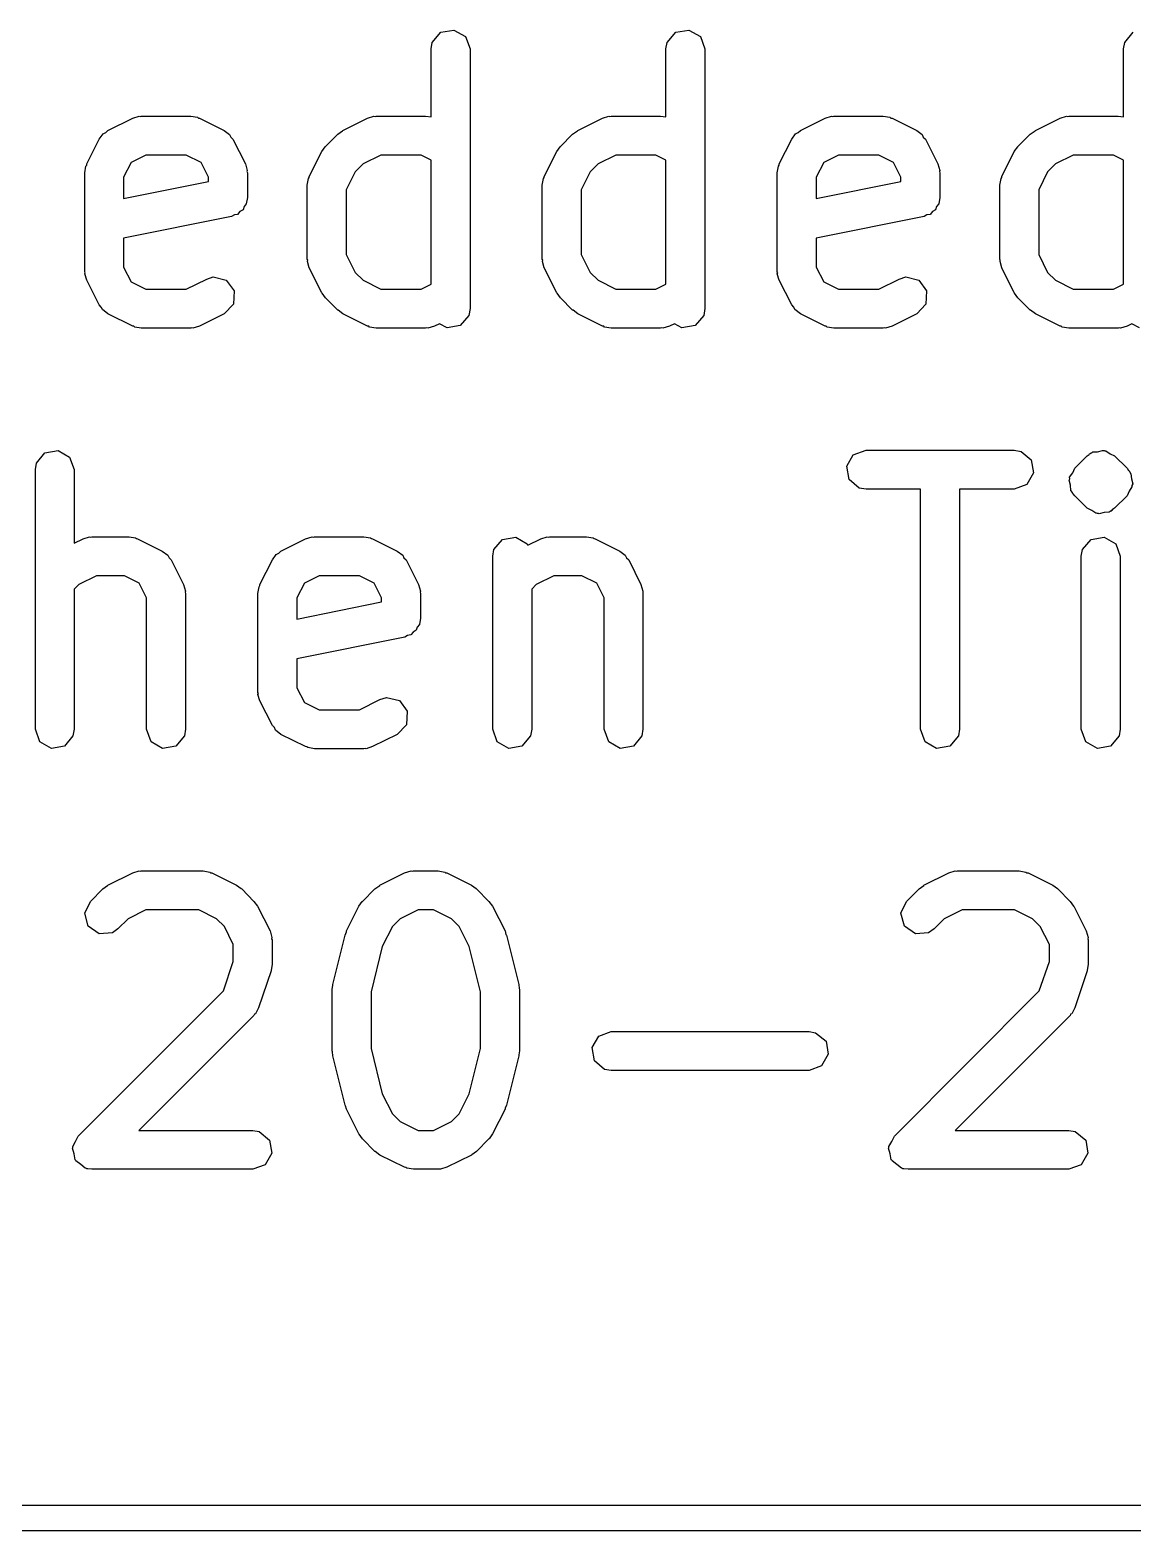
# Model space of a CAD drawing. Extents: x 96 to 198, y -147 to -47.
# Drawn here: x 178.65 to 182.89, y -146.75 to -140.97 of the extents above; entities that cross this region are included whole.
import ezdxf

# ---------------------------------------------------------------- set-up
doc = ezdxf.new("R2010")
doc.units = 0
doc.layers.add('BLACK', color=7, linetype='CONTINUOUS')

msp = doc.modelspace()

# ---------------------------------------------------------------- linework, layer by layer
at = {"layer": 'BLACK', "linetype": 'CONTINUOUS'}
for p, q in [((180.196, -141.017), (180.229, -140.977)), ((180.229, -140.977), (180.28, -140.969)), ((180.28, -140.969), (180.324, -140.994)), ((180.324, -140.994), (180.342, -141.042)), ((181.101, -141.017), (181.134, -140.977)), ((181.134, -140.977), (181.184, -140.969)), ((181.184, -140.969), (181.229, -140.994)), ((181.229, -140.994), (181.246, -141.042)), ((182.863, -141.017), (182.896, -140.977)), ((180.192, -141.042), (180.196, -141.017)), ((180.192, -141.304), (180.192, -141.042)), ((180.342, -141.042), (180.342, -142.042)), ((181.096, -141.042), (181.101, -141.017)), ((181.096, -141.304), (181.096, -141.042)), ((181.246, -141.042), (181.246, -142.042)), ((182.858, -141.042), (182.863, -141.017)), ((182.858, -141.304), (182.858, -141.042)), ((178.947, -141.356), (179.043, -141.309)), ((179.043, -141.309), (179.068, -141.301)), ((179.068, -141.301), (179.072, -141.302)), ((179.072, -141.302), (179.076, -141.301)), ((179.076, -141.301), (179.267, -141.301)), ((179.267, -141.301), (179.292, -141.305)), ((179.292, -141.305), (179.296, -141.308)), ((179.296, -141.308), (179.3, -141.309)), ((179.3, -141.309), (179.395, -141.356)), ((179.852, -141.356), (179.947, -141.309)), ((179.947, -141.309), (179.972, -141.301)), ((179.972, -141.301), (179.977, -141.302)), ((179.977, -141.302), (179.981, -141.301)), ((179.981, -141.301), (180.171, -141.301)), ((180.171, -141.301), (180.192, -141.304)), ((180.757, -141.356), (180.852, -141.309)), ((180.852, -141.309), (180.877, -141.301)), ((180.877, -141.301), (180.881, -141.302)), ((180.881, -141.302), (180.886, -141.301)), ((180.886, -141.301), (181.076, -141.301)), ((181.076, -141.301), (181.096, -141.304)), ((181.614, -141.356), (181.709, -141.309)), ((181.709, -141.309), (181.734, -141.301)), ((181.734, -141.301), (181.739, -141.302)), ((181.739, -141.302), (181.743, -141.301)), ((181.743, -141.301), (181.933, -141.301)), ((181.933, -141.301), (181.959, -141.305)), ((181.959, -141.305), (181.962, -141.308)), ((181.962, -141.308), (181.967, -141.309)), ((181.967, -141.309), (182.062, -141.356)), ((182.519, -141.356), (182.614, -141.309)), ((182.614, -141.309), (182.639, -141.301)), ((182.639, -141.301), (182.643, -141.302)), ((182.643, -141.302), (182.648, -141.301)), ((182.648, -141.301), (182.838, -141.301)), ((182.838, -141.301), (182.858, -141.304)), ((178.866, -141.485), (178.914, -141.39)), ((178.914, -141.39), (178.929, -141.369)), ((178.929, -141.369), (178.94, -141.364)), ((178.94, -141.364), (178.947, -141.356)), ((179.395, -141.356), (179.416, -141.372)), ((179.416, -141.372), (179.421, -141.382)), ((179.421, -141.382), (179.429, -141.39)), ((179.429, -141.39), (179.477, -141.485)), ((179.785, -141.418), (179.833, -141.37)), ((179.833, -141.37), (179.851, -141.357)), ((179.851, -141.357), (179.852, -141.356)), ((180.69, -141.418), (180.737, -141.37)), ((180.737, -141.37), (180.756, -141.357)), ((180.756, -141.357), (180.757, -141.356)), ((181.533, -141.485), (181.581, -141.39)), ((181.581, -141.39), (181.596, -141.369)), ((181.596, -141.369), (181.606, -141.364)), ((181.606, -141.364), (181.614, -141.356)), ((182.062, -141.356), (182.083, -141.372)), ((182.083, -141.372), (182.087, -141.382)), ((182.087, -141.382), (182.096, -141.39)), ((182.096, -141.39), (182.143, -141.485)), ((182.452, -141.418), (182.499, -141.37)), ((182.499, -141.37), (182.518, -141.357)), ((182.518, -141.357), (182.519, -141.356)), ((179.094, -141.451), (179.037, -141.479)), ((179.249, -141.451), (179.094, -141.451)), ((179.306, -141.479), (179.249, -141.451)), ((179.723, -141.533), (179.771, -141.437)), ((179.771, -141.437), (179.784, -141.419)), ((179.784, -141.419), (179.785, -141.418)), ((179.999, -141.451), (179.93, -141.485)), ((180.154, -141.451), (179.999, -141.451)), ((180.192, -141.47), (180.154, -141.451)), ((180.628, -141.533), (180.676, -141.437)), ((180.676, -141.437), (180.689, -141.419)), ((180.689, -141.419), (180.69, -141.418)), ((180.903, -141.451), (180.835, -141.485)), ((181.058, -141.451), (180.903, -141.451)), ((181.096, -141.47), (181.058, -141.451)), ((181.761, -141.451), (181.704, -141.479)), ((181.916, -141.451), (181.761, -141.451)), ((181.973, -141.479), (181.916, -141.451)), ((182.39, -141.533), (182.438, -141.437)), ((182.438, -141.437), (182.451, -141.419)), ((182.451, -141.419), (182.452, -141.418)), ((182.665, -141.451), (182.597, -141.485)), ((182.82, -141.451), (182.665, -141.451)), ((182.858, -141.47), (182.82, -141.451)), ((178.858, -141.519), (178.863, -141.493)), ((178.863, -141.493), (178.866, -141.489)), ((178.866, -141.489), (178.866, -141.485)), ((179.037, -141.479), (179.008, -141.536)), ((179.335, -141.536), (179.306, -141.479)), ((179.477, -141.485), (179.484, -141.51)), ((179.484, -141.51), (179.483, -141.514)), ((179.483, -141.514), (179.485, -141.519)), ((179.9, -141.515), (179.865, -141.584)), ((179.93, -141.485), (179.9, -141.515)), ((180.192, -141.948), (180.192, -141.47)), ((180.804, -141.515), (180.77, -141.584)), ((180.835, -141.485), (180.804, -141.515)), ((181.096, -141.948), (181.096, -141.47)), ((181.525, -141.519), (181.53, -141.493)), ((181.53, -141.493), (181.532, -141.489)), ((181.532, -141.489), (181.533, -141.485)), ((181.704, -141.479), (181.675, -141.536)), ((182.001, -141.536), (181.973, -141.479)), ((182.143, -141.485), (182.151, -141.51)), ((182.151, -141.51), (182.15, -141.514)), ((182.15, -141.514), (182.151, -141.519)), ((182.566, -141.515), (182.532, -141.584)), ((182.597, -141.485), (182.566, -141.515)), ((182.858, -141.948), (182.858, -141.47)), ((178.858, -141.9), (178.858, -141.519)), ((179.008, -141.536), (179.008, -141.618)), ((179.008, -141.618), (179.335, -141.552)), ((179.335, -141.552), (179.335, -141.536)), ((179.485, -141.519), (179.485, -141.614)), ((179.715, -141.566), (179.72, -141.541)), ((179.715, -141.852), (179.715, -141.566)), ((179.72, -141.541), (179.723, -141.537)), ((179.723, -141.537), (179.723, -141.533)), ((180.62, -141.566), (180.625, -141.541)), ((180.62, -141.852), (180.62, -141.566)), ((180.625, -141.541), (180.628, -141.537)), ((180.628, -141.537), (180.628, -141.533)), ((181.525, -141.9), (181.525, -141.519)), ((181.675, -141.536), (181.675, -141.618)), ((181.675, -141.618), (182.001, -141.552)), ((182.001, -141.552), (182.001, -141.536)), ((182.151, -141.519), (182.151, -141.614)), ((182.382, -141.566), (182.387, -141.541)), ((182.382, -141.852), (182.382, -141.566)), ((182.387, -141.541), (182.39, -141.537)), ((182.39, -141.537), (182.39, -141.533)), ((179.485, -141.614), (179.48, -141.639)), ((179.865, -141.584), (179.865, -141.834)), ((180.77, -141.584), (180.77, -141.834)), ((182.151, -141.614), (182.147, -141.639)), ((182.532, -141.584), (182.532, -141.834)), ((179.424, -141.687), (179.008, -141.771)), ((179.435, -141.681), (179.424, -141.687)), ((179.447, -141.679), (179.435, -141.681)), ((179.456, -141.668), (179.447, -141.679)), ((179.468, -141.661), (179.456, -141.668)), ((179.472, -141.649), (179.468, -141.661)), ((179.48, -141.639), (179.472, -141.649)), ((182.091, -141.687), (181.675, -141.771)), ((182.101, -141.681), (182.091, -141.687)), ((182.114, -141.679), (182.101, -141.681)), ((182.123, -141.668), (182.114, -141.679)), ((182.135, -141.661), (182.123, -141.668)), ((182.139, -141.649), (182.135, -141.661)), ((182.147, -141.639), (182.139, -141.649)), ((179.008, -141.771), (179.008, -141.882)), ((181.675, -141.771), (181.675, -141.882)), ((179.717, -141.856), (179.715, -141.852)), ((179.716, -141.86), (179.717, -141.856)), ((179.723, -141.885), (179.716, -141.86)), ((179.865, -141.834), (179.9, -141.903)), ((180.622, -141.856), (180.62, -141.852)), ((180.621, -141.86), (180.622, -141.856)), ((180.628, -141.885), (180.621, -141.86)), ((180.77, -141.834), (180.804, -141.903)), ((182.384, -141.856), (182.382, -141.852)), ((182.383, -141.86), (182.384, -141.856)), ((182.39, -141.885), (182.383, -141.86)), ((182.532, -141.834), (182.566, -141.903)), ((178.86, -141.904), (178.858, -141.9)), ((178.859, -141.908), (178.86, -141.904)), ((178.866, -141.933), (178.859, -141.908)), ((179.008, -141.882), (179.037, -141.939)), ((179.328, -141.928), (179.353, -141.92)), ((179.353, -141.92), (179.403, -141.932)), ((179.771, -141.981), (179.723, -141.885)), ((179.9, -141.903), (179.93, -141.933)), ((180.676, -141.981), (180.628, -141.885)), ((180.804, -141.903), (180.835, -141.933)), ((181.527, -141.904), (181.525, -141.9)), ((181.525, -141.908), (181.527, -141.904)), ((181.533, -141.933), (181.525, -141.908)), ((181.675, -141.882), (181.704, -141.939)), ((181.995, -141.928), (182.02, -141.92)), ((182.02, -141.92), (182.07, -141.932)), ((182.438, -141.981), (182.39, -141.885)), ((182.566, -141.903), (182.597, -141.933)), ((178.914, -142.028), (178.866, -141.933)), ((179.037, -141.939), (179.094, -141.967)), ((179.094, -141.967), (179.249, -141.967)), ((179.249, -141.967), (179.328, -141.928)), ((179.403, -141.932), (179.434, -141.973)), ((179.434, -141.973), (179.431, -142.025)), ((179.772, -141.982), (179.771, -141.981)), ((179.93, -141.933), (179.999, -141.967)), ((179.999, -141.967), (180.154, -141.967)), ((180.154, -141.967), (180.192, -141.948)), ((180.677, -141.982), (180.676, -141.981)), ((180.835, -141.933), (180.903, -141.967)), ((180.903, -141.967), (181.058, -141.967)), ((181.058, -141.967), (181.096, -141.948)), ((181.581, -142.028), (181.533, -141.933)), ((181.704, -141.939), (181.761, -141.967)), ((181.761, -141.967), (181.916, -141.967)), ((181.916, -141.967), (181.995, -141.928)), ((182.07, -141.932), (182.1, -141.973)), ((182.1, -141.973), (182.097, -142.025)), ((182.439, -141.982), (182.438, -141.981)), ((182.597, -141.933), (182.665, -141.967)), ((182.665, -141.967), (182.82, -141.967)), ((182.82, -141.967), (182.858, -141.948)), ((178.922, -142.036), (178.914, -142.028)), ((178.926, -142.046), (178.922, -142.036)), ((179.431, -142.025), (179.395, -142.062)), ((179.785, -142), (179.772, -141.982)), ((179.833, -142.048), (179.785, -142)), ((180.69, -142), (180.677, -141.982)), ((180.737, -142.048), (180.69, -142)), ((181.589, -142.036), (181.581, -142.028)), ((181.593, -142.046), (181.589, -142.036)), ((182.097, -142.025), (182.062, -142.062)), ((182.452, -142), (182.439, -141.982)), ((182.499, -142.048), (182.452, -142)), ((178.947, -142.062), (178.926, -142.046)), ((179.043, -142.109), (178.947, -142.062)), ((179.395, -142.062), (179.3, -142.109)), ((179.834, -142.048), (179.833, -142.048)), ((179.852, -142.062), (179.834, -142.048)), ((179.947, -142.109), (179.852, -142.062)), ((180.337, -142.068), (180.304, -142.107)), ((180.342, -142.042), (180.337, -142.068)), ((180.739, -142.048), (180.737, -142.048)), ((180.757, -142.062), (180.739, -142.048)), ((180.852, -142.109), (180.757, -142.062)), ((181.242, -142.068), (181.209, -142.107)), ((181.246, -142.042), (181.242, -142.068)), ((181.614, -142.062), (181.593, -142.046)), ((181.709, -142.109), (181.614, -142.062)), ((182.062, -142.062), (181.967, -142.109)), ((182.501, -142.048), (182.499, -142.048)), ((182.519, -142.062), (182.501, -142.048)), ((182.614, -142.109), (182.519, -142.062)), ((179.047, -142.11), (179.043, -142.109)), ((179.051, -142.113), (179.047, -142.11)), ((179.076, -142.117), (179.051, -142.113)), ((179.267, -142.117), (179.076, -142.117)), ((179.271, -142.116), (179.267, -142.117)), ((179.275, -142.117), (179.271, -142.116)), ((179.3, -142.109), (179.275, -142.117)), ((179.952, -142.11), (179.947, -142.109)), ((179.955, -142.113), (179.952, -142.11)), ((179.981, -142.117), (179.955, -142.113)), ((180.171, -142.117), (179.981, -142.117)), ((180.176, -142.116), (180.171, -142.117)), ((180.18, -142.117), (180.176, -142.116)), ((180.205, -142.109), (180.18, -142.117)), ((180.225, -142.1), (180.205, -142.109)), ((180.254, -142.116), (180.225, -142.1)), ((180.304, -142.107), (180.254, -142.116)), ((180.857, -142.11), (180.852, -142.109)), ((180.86, -142.113), (180.857, -142.11)), ((180.886, -142.117), (180.86, -142.113)), ((181.076, -142.117), (180.886, -142.117)), ((181.08, -142.116), (181.076, -142.117)), ((181.085, -142.117), (181.08, -142.116)), ((181.11, -142.109), (181.085, -142.117)), ((181.13, -142.1), (181.11, -142.109)), ((181.158, -142.116), (181.13, -142.1)), ((181.209, -142.107), (181.158, -142.116)), ((181.714, -142.11), (181.709, -142.109)), ((181.717, -142.113), (181.714, -142.11)), ((181.743, -142.117), (181.717, -142.113)), ((181.933, -142.117), (181.743, -142.117)), ((181.938, -142.116), (181.933, -142.117)), ((181.942, -142.117), (181.938, -142.116)), ((181.967, -142.109), (181.942, -142.117)), ((182.619, -142.11), (182.614, -142.109)), ((182.622, -142.113), (182.619, -142.11)), ((182.648, -142.117), (182.622, -142.113)), ((182.838, -142.117), (182.648, -142.117)), ((182.842, -142.116), (182.838, -142.117)), ((182.847, -142.117), (182.842, -142.116)), ((182.872, -142.109), (182.847, -142.117)), ((182.891, -142.1), (182.872, -142.109)), ((182.92, -142.116), (182.891, -142.1)), ((178.672, -142.637), (178.705, -142.597)), ((178.705, -142.597), (178.756, -142.589)), ((178.756, -142.589), (178.8, -142.614)), ((178.8, -142.614), (178.818, -142.662)), ((181.793, -142.649), (181.818, -142.605)), ((181.818, -142.605), (181.867, -142.587)), ((181.867, -142.587), (182.438, -142.587)), ((182.438, -142.587), (182.464, -142.592)), ((182.464, -142.592), (182.503, -142.625)), ((182.671, -142.657), (182.718, -142.609)), ((182.718, -142.609), (182.726, -142.604)), ((182.726, -142.604), (182.728, -142.601)), ((182.728, -142.601), (182.732, -142.6)), ((182.732, -142.6), (182.734, -142.597)), ((182.732, -142.6), (182.732, -142.6)), ((182.734, -142.597), (182.736, -142.597)), ((182.736, -142.597), (182.74, -142.594)), ((182.74, -142.594), (182.759, -142.593)), ((182.759, -142.593), (182.778, -142.588)), ((182.778, -142.588), (182.781, -142.589)), ((182.781, -142.589), (182.784, -142.589)), ((182.784, -142.589), (182.787, -142.59)), ((182.787, -142.59), (182.791, -142.59)), ((182.791, -142.59), (182.807, -142.601)), ((182.807, -142.601), (182.824, -142.609)), ((182.824, -142.609), (182.872, -142.657)), ((178.668, -142.662), (178.672, -142.637)), ((178.668, -143.662), (178.668, -142.662)), ((178.818, -142.662), (178.818, -142.946)), ((181.802, -142.7), (181.793, -142.649)), ((182.512, -142.675), (182.486, -142.72)), ((182.503, -142.625), (182.512, -142.675)), ((182.651, -142.691), (182.663, -142.675)), ((182.663, -142.675), (182.671, -142.657)), ((182.872, -142.657), (182.878, -142.665)), ((182.878, -142.665), (182.88, -142.667)), ((182.88, -142.667), (182.881, -142.67)), ((182.881, -142.67), (182.887, -142.678)), ((181.841, -142.733), (181.802, -142.7)), ((182.486, -142.72), (182.438, -142.737)), ((182.649, -142.703), (182.652, -142.697)), ((182.654, -142.722), (182.649, -142.703)), ((182.652, -142.697), (182.651, -142.691)), ((182.656, -142.742), (182.654, -142.722)), ((182.891, -142.729), (182.88, -142.745)), ((182.887, -142.678), (182.889, -142.698)), ((182.889, -142.698), (182.894, -142.717)), ((182.894, -142.717), (182.891, -142.723)), ((182.891, -142.723), (182.891, -142.729)), ((181.867, -142.737), (181.841, -142.733)), ((182.077, -142.737), (181.867, -142.737)), ((182.077, -143.662), (182.077, -142.737)), ((182.438, -142.737), (182.227, -142.737)), ((182.227, -142.737), (182.227, -143.662)), ((182.662, -142.75), (182.656, -142.742)), ((182.662, -142.753), (182.662, -142.75)), ((182.665, -142.755), (182.662, -142.753)), ((182.671, -142.763), (182.665, -142.755)), ((182.718, -142.811), (182.671, -142.763)), ((182.872, -142.763), (182.824, -142.811)), ((182.88, -142.745), (182.872, -142.763)), ((182.736, -142.819), (182.718, -142.811)), ((182.752, -142.83), (182.736, -142.819)), ((182.755, -142.83), (182.752, -142.83)), ((182.758, -142.831), (182.755, -142.83)), ((182.762, -142.831), (182.758, -142.831)), ((182.765, -142.832), (182.762, -142.831)), ((182.784, -142.827), (182.765, -142.832)), ((182.803, -142.826), (182.784, -142.827)), ((182.807, -142.823), (182.803, -142.826)), ((182.809, -142.823), (182.807, -142.823)), ((182.811, -142.82), (182.809, -142.823)), ((182.814, -142.819), (182.811, -142.82)), ((182.811, -142.82), (182.811, -142.82)), ((182.816, -142.816), (182.814, -142.819)), ((182.824, -142.811), (182.816, -142.816)), ((178.818, -142.946), (178.852, -142.929)), ((178.852, -142.929), (178.877, -142.921)), ((178.877, -142.921), (178.881, -142.922)), ((178.881, -142.922), (178.886, -142.921)), ((178.886, -142.921), (179.029, -142.921)), ((179.029, -142.921), (179.054, -142.925)), ((179.054, -142.925), (179.058, -142.928)), ((179.058, -142.928), (179.062, -142.929)), ((179.062, -142.929), (179.157, -142.976)), ((179.614, -142.976), (179.709, -142.929)), ((179.709, -142.929), (179.734, -142.921)), ((179.734, -142.921), (179.739, -142.922)), ((179.739, -142.922), (179.743, -142.921)), ((179.743, -142.921), (179.933, -142.921)), ((179.933, -142.921), (179.959, -142.925)), ((179.959, -142.925), (179.962, -142.928)), ((179.962, -142.928), (179.967, -142.929)), ((179.967, -142.929), (180.062, -142.976)), ((180.434, -142.97), (180.467, -142.931)), ((180.467, -142.931), (180.518, -142.922)), ((180.518, -142.922), (180.562, -142.948)), ((180.562, -142.948), (180.564, -142.953)), ((180.564, -142.953), (180.614, -142.929)), ((180.614, -142.929), (180.639, -142.921)), ((180.639, -142.921), (180.643, -142.922)), ((180.643, -142.922), (180.648, -142.921)), ((180.648, -142.921), (180.79, -142.921)), ((180.79, -142.921), (180.816, -142.925)), ((180.816, -142.925), (180.82, -142.928)), ((180.82, -142.928), (180.824, -142.929)), ((180.824, -142.929), (180.919, -142.976)), ((182.701, -142.97), (182.734, -142.931)), ((182.734, -142.931), (182.784, -142.922)), ((182.784, -142.922), (182.829, -142.948)), ((182.829, -142.948), (182.846, -142.996)), ((179.157, -142.976), (179.178, -142.992)), ((179.178, -142.992), (179.183, -143.002)), ((179.183, -143.002), (179.191, -143.01)), ((179.191, -143.01), (179.239, -143.105)), ((179.533, -143.105), (179.581, -143.01)), ((179.581, -143.01), (179.596, -142.989)), ((179.596, -142.989), (179.606, -142.984)), ((179.606, -142.984), (179.614, -142.976)), ((180.062, -142.976), (180.083, -142.992)), ((180.083, -142.992), (180.087, -143.002)), ((180.087, -143.002), (180.096, -143.01)), ((180.096, -143.01), (180.143, -143.105)), ((180.43, -142.996), (180.434, -142.97)), ((180.43, -143.662), (180.43, -142.996)), ((180.919, -142.976), (180.94, -142.992)), ((180.94, -142.992), (180.945, -143.002)), ((180.945, -143.002), (180.953, -143.01)), ((180.953, -143.01), (181, -143.105)), ((182.696, -142.996), (182.701, -142.97)), ((182.696, -143.662), (182.696, -142.996)), ((182.846, -142.996), (182.846, -143.662)), ((178.903, -143.071), (178.835, -143.105)), ((179.011, -143.071), (178.903, -143.071)), ((179.068, -143.099), (179.011, -143.071)), ((179.761, -143.071), (179.704, -143.099)), ((179.916, -143.071), (179.761, -143.071)), ((179.973, -143.099), (179.916, -143.071)), ((180.665, -143.071), (180.597, -143.105)), ((180.773, -143.071), (180.665, -143.071)), ((180.83, -143.099), (180.773, -143.071)), ((178.835, -143.105), (178.818, -143.122)), ((178.818, -143.122), (178.818, -143.662)), ((179.096, -143.156), (179.068, -143.099)), ((179.239, -143.105), (179.246, -143.13)), ((179.246, -143.13), (179.245, -143.134)), ((179.245, -143.134), (179.246, -143.139)), ((179.525, -143.139), (179.53, -143.113)), ((179.53, -143.113), (179.532, -143.109)), ((179.532, -143.109), (179.533, -143.105)), ((179.704, -143.099), (179.675, -143.156)), ((180.001, -143.156), (179.973, -143.099)), ((180.143, -143.105), (180.151, -143.13)), ((180.151, -143.13), (180.15, -143.134)), ((180.15, -143.134), (180.151, -143.139)), ((180.597, -143.105), (180.58, -143.122)), ((180.58, -143.122), (180.58, -143.662)), ((180.858, -143.156), (180.83, -143.099)), ((181, -143.105), (181.008, -143.13)), ((181.008, -143.13), (181.007, -143.134)), ((181.007, -143.134), (181.008, -143.139)), ((179.096, -143.662), (179.096, -143.156)), ((179.246, -143.139), (179.246, -143.662)), ((179.525, -143.52), (179.525, -143.139)), ((179.675, -143.156), (179.675, -143.238)), ((179.675, -143.238), (180.001, -143.172)), ((180.001, -143.172), (180.001, -143.156)), ((180.151, -143.139), (180.151, -143.234)), ((180.858, -143.662), (180.858, -143.156)), ((181.008, -143.139), (181.008, -143.662)), ((180.151, -143.234), (180.147, -143.259)), ((180.091, -143.307), (179.675, -143.391)), ((180.101, -143.301), (180.091, -143.307)), ((180.114, -143.299), (180.101, -143.301)), ((180.123, -143.288), (180.114, -143.299)), ((180.135, -143.281), (180.123, -143.288)), ((180.139, -143.269), (180.135, -143.281)), ((180.147, -143.259), (180.139, -143.269)), ((179.675, -143.391), (179.675, -143.502)), ((179.527, -143.524), (179.525, -143.52)), ((179.525, -143.528), (179.527, -143.524)), ((179.533, -143.553), (179.525, -143.528)), ((179.675, -143.502), (179.704, -143.559)), ((179.995, -143.548), (180.02, -143.54)), ((180.02, -143.54), (180.07, -143.552)), ((179.581, -143.648), (179.533, -143.553)), ((179.704, -143.559), (179.761, -143.587)), ((179.761, -143.587), (179.916, -143.587)), ((179.916, -143.587), (179.995, -143.548)), ((180.07, -143.552), (180.1, -143.593)), ((180.1, -143.593), (180.097, -143.645)), ((179.589, -143.656), (179.581, -143.648)), ((179.593, -143.666), (179.589, -143.656)), ((180.097, -143.645), (180.062, -143.682)), ((178.685, -143.711), (178.668, -143.662)), ((178.73, -143.736), (178.685, -143.711)), ((178.813, -143.688), (178.78, -143.727)), ((178.818, -143.662), (178.813, -143.688)), ((179.114, -143.711), (179.096, -143.662)), ((179.158, -143.736), (179.114, -143.711)), ((179.242, -143.688), (179.209, -143.727)), ((179.246, -143.662), (179.242, -143.688)), ((179.614, -143.682), (179.593, -143.666)), ((179.709, -143.729), (179.614, -143.682)), ((180.062, -143.682), (179.967, -143.729)), ((180.447, -143.711), (180.43, -143.662)), ((180.492, -143.736), (180.447, -143.711)), ((180.575, -143.688), (180.542, -143.727)), ((180.58, -143.662), (180.575, -143.688)), ((180.876, -143.711), (180.858, -143.662)), ((180.92, -143.736), (180.876, -143.711)), ((181.004, -143.688), (180.971, -143.727)), ((181.008, -143.662), (181.004, -143.688)), ((182.095, -143.711), (182.077, -143.662)), ((182.139, -143.736), (182.095, -143.711)), ((182.223, -143.688), (182.19, -143.727)), ((182.227, -143.662), (182.223, -143.688)), ((182.714, -143.711), (182.696, -143.662)), ((182.758, -143.736), (182.714, -143.711)), ((182.842, -143.688), (182.809, -143.727)), ((182.846, -143.662), (182.842, -143.688)), ((178.78, -143.727), (178.73, -143.736)), ((179.209, -143.727), (179.158, -143.736)), ((179.714, -143.73), (179.709, -143.729)), ((179.717, -143.733), (179.714, -143.73)), ((179.743, -143.737), (179.717, -143.733)), ((179.933, -143.737), (179.743, -143.737)), ((179.938, -143.736), (179.933, -143.737)), ((179.942, -143.737), (179.938, -143.736)), ((179.967, -143.729), (179.942, -143.737)), ((180.542, -143.727), (180.492, -143.736)), ((180.971, -143.727), (180.92, -143.736)), ((182.19, -143.727), (182.139, -143.736)), ((182.809, -143.727), (182.758, -143.736)), ((178.947, -144.263), (179.043, -144.215)), ((179.043, -144.215), (179.068, -144.208)), ((179.068, -144.208), (179.072, -144.209)), ((179.072, -144.209), (179.076, -144.207)), ((179.076, -144.207), (179.314, -144.207)), ((179.314, -144.207), (179.34, -144.212)), ((179.34, -144.212), (179.343, -144.215)), ((179.343, -144.215), (179.348, -144.215)), ((179.348, -144.215), (179.443, -144.263)), ((179.995, -144.263), (180.09, -144.215)), ((180.09, -144.215), (180.115, -144.208)), ((180.115, -144.208), (180.12, -144.209)), ((180.12, -144.209), (180.124, -144.207)), ((180.124, -144.207), (180.219, -144.207)), ((180.219, -144.207), (180.245, -144.212)), ((180.245, -144.212), (180.248, -144.215)), ((180.248, -144.215), (180.253, -144.215)), ((180.253, -144.215), (180.348, -144.263)), ((182.09, -144.263), (182.186, -144.215)), ((182.186, -144.215), (182.21, -144.208)), ((182.21, -144.208), (182.215, -144.209)), ((182.215, -144.209), (182.219, -144.207)), ((182.219, -144.207), (182.457, -144.207)), ((182.457, -144.207), (182.483, -144.212)), ((182.483, -144.212), (182.486, -144.215)), ((182.486, -144.215), (182.491, -144.215)), ((182.491, -144.215), (182.586, -144.263)), ((178.88, -144.325), (178.928, -144.277)), ((178.928, -144.277), (178.946, -144.264)), ((178.946, -144.264), (178.947, -144.263)), ((179.443, -144.263), (179.461, -144.276)), ((179.461, -144.276), (179.463, -144.277)), ((179.463, -144.277), (179.51, -144.325)), ((179.928, -144.325), (179.976, -144.277)), ((179.976, -144.277), (179.994, -144.264)), ((179.994, -144.264), (179.995, -144.263)), ((180.348, -144.263), (180.366, -144.276)), ((180.366, -144.276), (180.367, -144.277)), ((180.367, -144.277), (180.415, -144.325)), ((182.023, -144.325), (182.071, -144.277)), ((182.071, -144.277), (182.089, -144.264)), ((182.089, -144.264), (182.09, -144.263)), ((182.586, -144.263), (182.604, -144.276)), ((182.604, -144.276), (182.605, -144.277)), ((182.605, -144.277), (182.653, -144.325)), ((178.859, -144.371), (178.88, -144.325)), ((179.51, -144.325), (179.523, -144.343)), ((179.523, -144.343), (179.524, -144.344)), ((179.524, -144.344), (179.572, -144.439)), ((179.866, -144.439), (179.914, -144.344)), ((179.914, -144.344), (179.927, -144.326)), ((179.927, -144.326), (179.928, -144.325)), ((180.415, -144.325), (180.428, -144.343)), ((180.428, -144.343), (180.429, -144.344)), ((180.429, -144.344), (180.477, -144.439)), ((182.001, -144.371), (182.023, -144.325)), ((182.653, -144.325), (182.666, -144.343)), ((182.666, -144.343), (182.667, -144.344)), ((182.667, -144.344), (182.715, -144.439)), ((178.872, -144.421), (178.859, -144.371)), ((179.025, -144.392), (178.986, -144.431)), ((179.094, -144.357), (179.025, -144.392)), ((179.297, -144.357), (179.094, -144.357)), ((179.365, -144.392), (179.297, -144.357)), ((179.396, -144.422), (179.365, -144.392)), ((180.073, -144.392), (180.043, -144.422)), ((180.142, -144.357), (180.073, -144.392)), ((180.201, -144.357), (180.142, -144.357)), ((180.27, -144.392), (180.201, -144.357)), ((180.3, -144.422), (180.27, -144.392)), ((182.015, -144.421), (182.001, -144.371)), ((182.168, -144.392), (182.129, -144.431)), ((182.237, -144.357), (182.168, -144.392)), ((182.439, -144.357), (182.237, -144.357)), ((182.508, -144.392), (182.439, -144.357)), ((182.538, -144.422), (182.508, -144.392)), ((178.914, -144.45), (178.872, -144.421)), ((178.965, -144.446), (178.914, -144.45)), ((178.986, -144.431), (178.965, -144.446)), ((179.43, -144.491), (179.396, -144.422)), ((179.572, -144.439), (179.579, -144.464)), ((179.579, -144.464), (179.578, -144.469)), ((179.813, -144.645), (179.861, -144.455)), ((179.861, -144.455), (179.866, -144.443)), ((179.866, -144.443), (179.866, -144.439)), ((180.043, -144.422), (180.004, -144.499)), ((180.339, -144.499), (180.3, -144.422)), ((180.477, -144.439), (180.48, -144.452)), ((180.48, -144.452), (180.482, -144.455)), ((180.482, -144.455), (180.53, -144.645)), ((182.057, -144.45), (182.015, -144.421)), ((182.108, -144.446), (182.057, -144.45)), ((182.129, -144.431), (182.108, -144.446)), ((182.573, -144.491), (182.538, -144.422)), ((182.715, -144.439), (182.722, -144.464)), ((182.722, -144.464), (182.721, -144.469)), ((179.43, -144.556), (179.43, -144.491)), ((179.578, -144.469), (179.58, -144.473)), ((179.58, -144.473), (179.58, -144.568)), ((180.004, -144.499), (179.961, -144.673)), ((180.382, -144.673), (180.339, -144.499)), ((182.573, -144.556), (182.573, -144.491)), ((182.721, -144.469), (182.723, -144.473)), ((182.723, -144.473), (182.723, -144.568)), ((179.392, -144.67), (179.43, -144.556)), ((179.58, -144.568), (179.576, -144.59)), ((182.534, -144.67), (182.573, -144.556)), ((182.723, -144.568), (182.719, -144.59)), ((179.576, -144.592), (179.528, -144.735)), ((179.576, -144.59), (179.576, -144.592)), ((182.719, -144.592), (182.671, -144.735)), ((182.719, -144.59), (182.719, -144.592)), ((178.833, -145.229), (179.392, -144.67)), ((179.811, -144.663), (179.813, -144.649)), ((179.811, -144.901), (179.811, -144.663)), ((179.813, -144.649), (179.813, -144.645)), ((179.961, -144.673), (179.961, -144.892)), ((180.382, -144.892), (180.382, -144.673)), ((180.53, -144.645), (180.531, -144.66)), ((180.531, -144.66), (180.532, -144.663)), ((180.532, -144.663), (180.532, -144.901)), ((181.976, -145.229), (182.534, -144.67)), ((179.528, -144.735), (179.516, -144.758)), ((182.671, -144.735), (182.659, -144.758)), ((179.51, -144.764), (179.067, -145.207)), ((179.512, -144.76), (179.51, -144.764)), ((179.516, -144.758), (179.512, -144.76)), ((182.653, -144.764), (182.21, -145.207)), ((182.655, -144.76), (182.653, -144.764)), ((182.659, -144.758), (182.655, -144.76)), ((180.812, -144.888), (180.838, -144.844)), ((180.838, -144.844), (180.886, -144.826)), ((180.886, -144.826), (181.648, -144.826)), ((181.648, -144.826), (181.673, -144.831)), ((181.673, -144.831), (181.713, -144.864)), ((181.713, -144.864), (181.721, -144.914)), ((179.812, -144.905), (179.811, -144.901)), ((179.813, -144.92), (179.812, -144.905)), ((179.861, -145.11), (179.813, -144.92)), ((179.961, -144.892), (180.004, -145.066)), ((180.339, -145.066), (180.382, -144.892)), ((180.53, -144.92), (180.482, -145.11)), ((180.532, -144.901), (180.53, -144.916)), ((180.53, -144.916), (180.53, -144.92)), ((180.821, -144.939), (180.812, -144.888)), ((181.721, -144.914), (181.696, -144.959)), ((180.86, -144.972), (180.821, -144.939)), ((180.886, -144.976), (180.86, -144.972)), ((181.648, -144.976), (180.886, -144.976)), ((181.696, -144.959), (181.648, -144.976)), ((180.004, -145.066), (180.043, -145.143)), ((180.3, -145.143), (180.339, -145.066)), ((179.863, -145.113), (179.861, -145.11)), ((179.866, -145.125), (179.863, -145.113)), ((179.914, -145.221), (179.866, -145.125)), ((180.043, -145.143), (180.073, -145.173)), ((180.27, -145.173), (180.3, -145.143)), ((180.477, -145.125), (180.429, -145.221)), ((180.482, -145.11), (180.477, -145.122)), ((180.477, -145.122), (180.477, -145.125)), ((179.067, -145.207), (179.505, -145.207)), ((179.505, -145.207), (179.53, -145.212)), ((179.53, -145.212), (179.57, -145.245)), ((180.073, -145.173), (180.142, -145.207)), ((180.142, -145.207), (180.201, -145.207)), ((180.201, -145.207), (180.27, -145.173)), ((182.21, -145.207), (182.648, -145.207)), ((182.648, -145.207), (182.673, -145.212)), ((182.673, -145.212), (182.713, -145.245)), ((178.811, -145.276), (178.812, -145.273)), ((178.817, -145.298), (178.811, -145.276)), ((178.812, -145.269), (178.823, -145.25)), ((178.812, -145.273), (178.812, -145.269)), ((178.823, -145.25), (178.833, -145.229)), ((179.57, -145.245), (179.579, -145.295)), ((179.915, -145.222), (179.914, -145.221)), ((179.928, -145.24), (179.915, -145.222)), ((179.976, -145.288), (179.928, -145.24)), ((180.415, -145.24), (180.367, -145.288)), ((180.416, -145.239), (180.415, -145.24)), ((180.429, -145.221), (180.416, -145.239)), ((181.954, -145.276), (181.955, -145.273)), ((181.96, -145.298), (181.954, -145.276)), ((181.955, -145.269), (181.966, -145.25)), ((181.955, -145.273), (181.955, -145.269)), ((181.966, -145.25), (181.976, -145.229)), ((182.713, -145.245), (182.721, -145.295)), ((178.821, -145.32), (178.817, -145.298)), ((178.823, -145.322), (178.821, -145.32)), ((178.824, -145.325), (178.823, -145.322)), ((178.843, -145.338), (178.824, -145.325)), ((179.579, -145.295), (179.553, -145.34)), ((179.977, -145.288), (179.976, -145.288)), ((179.995, -145.302), (179.977, -145.288)), ((180.09, -145.349), (179.995, -145.302)), ((180.348, -145.302), (180.253, -145.349)), ((180.349, -145.301), (180.348, -145.302)), ((180.367, -145.288), (180.349, -145.301)), ((181.964, -145.32), (181.96, -145.298)), ((181.966, -145.322), (181.964, -145.32)), ((181.967, -145.325), (181.966, -145.322)), ((181.986, -145.338), (181.967, -145.325)), ((182.721, -145.295), (182.696, -145.34)), ((178.86, -145.353), (178.843, -145.338)), ((178.865, -145.354), (178.86, -145.353)), ((178.866, -145.355), (178.865, -145.354)), ((178.87, -145.355), (178.866, -145.355)), ((178.886, -145.357), (178.87, -145.355)), ((179.505, -145.357), (178.886, -145.357)), ((179.553, -145.34), (179.505, -145.357)), ((180.095, -145.35), (180.09, -145.349)), ((180.098, -145.353), (180.095, -145.35)), ((180.124, -145.357), (180.098, -145.353)), ((180.219, -145.357), (180.124, -145.357)), ((180.223, -145.356), (180.219, -145.357)), ((180.228, -145.357), (180.223, -145.356)), ((180.253, -145.349), (180.228, -145.357)), ((182.003, -145.353), (181.986, -145.338)), ((182.008, -145.354), (182.003, -145.353)), ((182.009, -145.355), (182.008, -145.354)), ((182.012, -145.355), (182.009, -145.355)), ((182.029, -145.357), (182.012, -145.355)), ((182.648, -145.357), (182.029, -145.357)), ((182.696, -145.34), (182.648, -145.357)), ((98.0537, -146.65), (197.946, -146.65)), ((197.996, -146.75), (98.0037, -146.75))]:
    msp.add_line(p, q, dxfattribs=at)

doc.saveas('drawing.dxf')
